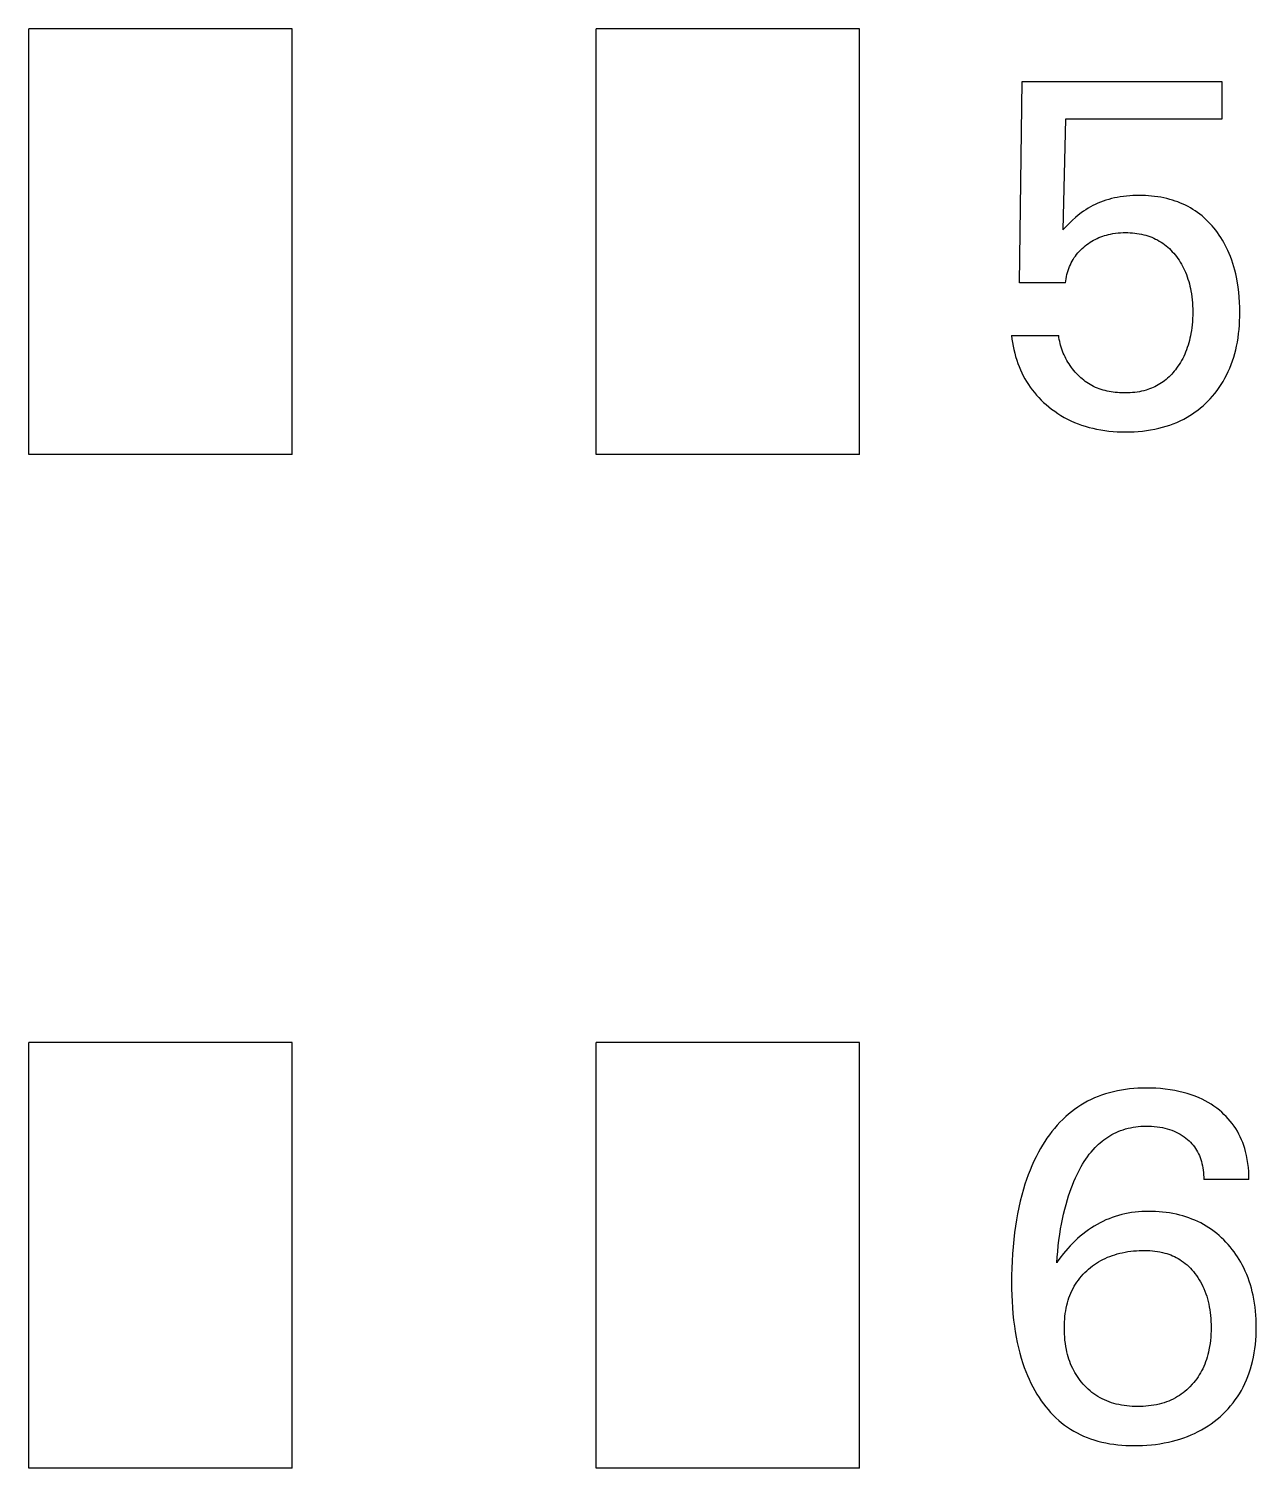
# Model space of a CAD drawing. Extents: x 10 to 952, y 6 to 232.
# Drawn here: x 761.79 to 766.22, y 151.98 to 157.16 of the extents above; entities that cross this region are included whole.
import ezdxf

# ---------------------------------------------------------------- set-up
doc = ezdxf.new("R2010")
doc.units = 0
doc.header["$LTSCALE"] = 5
doc.header["$MEASUREMENT"] = 0
doc.layers.get('0').update_dxf_attribs({"linetype": 'CONTINUOUS'})

msp = doc.modelspace()

# ---------------------------------------------------------------- linework, layer by layer
at = {"color": 7, "linetype": 'Continuous'}
for p, q in [((761.7903, 155.6285), (761.7903, 157.163)), ((762.7402, 157.163), (761.7903, 157.163)), ((762.7402, 155.6285), (762.7402, 157.163)), ((763.8363, 155.6285), (763.8363, 157.163)), ((764.7862, 157.163), (763.8363, 157.163)), ((764.7862, 155.6285), (764.7862, 157.163)), ((765.3624, 156.247), (765.3729, 156.9733)), ((765.3729, 156.9733), (766.0922, 156.9733)), ((766.0922, 156.9733), (766.0922, 156.8377)), ((765.5288, 156.8377), (765.5191, 156.438)), ((766.0922, 156.8377), (765.5288, 156.8377)), ((765.6184, 156.5213), (765.6098, 156.5163)), ((765.6272, 156.5259), (765.6184, 156.5213)), ((765.6361, 156.5303), (765.6272, 156.5259)), ((765.6452, 156.5344), (765.6361, 156.5303)), ((765.6548, 156.5383), (765.6452, 156.5344)), ((765.6646, 156.5419), (765.6548, 156.5383)), ((765.6745, 156.5452), (765.6646, 156.5419)), ((765.6845, 156.5482), (765.6745, 156.5452)), ((765.6946, 156.5508), (765.6845, 156.5482)), ((765.7048, 156.5532), (765.6946, 156.5508)), ((765.715, 156.5552), (765.7048, 156.5532)), ((765.7263, 156.5571), (765.715, 156.5552)), ((765.7376, 156.5587), (765.7263, 156.5571)), ((765.7489, 156.56), (765.7376, 156.5587)), ((765.7603, 156.561), (765.7489, 156.56)), ((765.7717, 156.5616), (765.7603, 156.561)), ((765.7832, 156.562), (765.7717, 156.5616)), ((765.7946, 156.5622), (765.7832, 156.562)), ((765.8058, 156.562), (765.7946, 156.5622)), ((765.8169, 156.5617), (765.8058, 156.562)), ((765.828, 156.561), (765.8169, 156.5617)), ((765.8391, 156.5601), (765.828, 156.561)), ((765.8501, 156.5589), (765.8391, 156.5601)), ((765.8612, 156.5574), (765.8501, 156.5589)), ((765.8721, 156.5556), (765.8612, 156.5574)), ((765.8831, 156.5535), (765.8721, 156.5556)), ((765.8939, 156.5511), (765.8831, 156.5535)), ((765.9047, 156.5483), (765.8939, 156.5511)), ((765.9144, 156.5454), (765.9047, 156.5483)), ((765.924, 156.5423), (765.9144, 156.5454)), ((765.9336, 156.5389), (765.924, 156.5423)), ((765.943, 156.5351), (765.9336, 156.5389)), ((765.9523, 156.5311), (765.943, 156.5351)), ((765.9614, 156.5268), (765.9523, 156.5311)), ((765.9705, 156.5222), (765.9614, 156.5268)), ((765.9793, 156.5173), (765.9705, 156.5222)), ((765.5537, 156.4729), (765.5428, 156.4625)), ((765.5649, 156.483), (765.5537, 156.4729)), ((765.5748, 156.4915), (765.5649, 156.483)), ((765.5851, 156.4997), (765.5748, 156.4915)), ((765.5931, 156.5055), (765.5851, 156.4997)), ((765.6014, 156.511), (765.5931, 156.5055)), ((765.6098, 156.5163), (765.6014, 156.511)), ((765.988, 156.5121), (765.9793, 156.5173)), ((765.9965, 156.5066), (765.988, 156.5121)), ((766.0049, 156.5008), (765.9965, 156.5066)), ((766.013, 156.4947), (766.0049, 156.5008)), ((766.0209, 156.4883), (766.013, 156.4947)), ((766.0286, 156.4817), (766.0209, 156.4883)), ((766.0361, 156.4749), (766.0286, 156.4817)), ((766.0434, 156.4677), (766.0361, 156.4749)), ((766.0504, 156.4604), (766.0434, 156.4677)), ((765.5308, 156.4504), (765.5191, 156.438)), ((765.5428, 156.4625), (765.5308, 156.4504)), ((765.6627, 156.4154), (765.6696, 156.4177)), ((765.6696, 156.4177), (765.6766, 156.4197)), ((765.6766, 156.4197), (765.6837, 156.4215)), ((765.6837, 156.4215), (765.6908, 156.4231)), ((765.6908, 156.4231), (765.6998, 156.4247)), ((765.6998, 156.4247), (765.7089, 156.4261)), ((765.7089, 156.4261), (765.7179, 156.4271)), ((765.7179, 156.4271), (765.727, 156.4278)), ((765.727, 156.4278), (765.7362, 156.4282)), ((765.7362, 156.4282), (765.7453, 156.4283)), ((765.7453, 156.4283), (765.7536, 156.4283)), ((765.7536, 156.4283), (765.7618, 156.4279)), ((765.7618, 156.4279), (765.77, 156.4274)), ((765.77, 156.4274), (765.7782, 156.4266)), ((765.7782, 156.4266), (765.7863, 156.4256)), ((765.7863, 156.4256), (765.7945, 156.4243)), ((765.7945, 156.4243), (765.8025, 156.4227)), ((765.8025, 156.4227), (765.8105, 156.4209)), ((765.8105, 156.4209), (765.8185, 156.4188)), ((765.8185, 156.4188), (765.8257, 156.4166)), ((765.8257, 156.4166), (765.8328, 156.4141)), ((766.0572, 156.4529), (766.0504, 156.4604)), ((766.0638, 156.4451), (766.0572, 156.4529)), ((766.0702, 156.4372), (766.0638, 156.4451)), ((766.0766, 156.4285), (766.0702, 156.4372)), ((766.0828, 156.4197), (766.0766, 156.4285)), ((766.0887, 156.4108), (766.0828, 156.4197)), ((765.5784, 156.3609), (765.5836, 156.3662)), ((765.5836, 156.3662), (765.5889, 156.3713)), ((765.5889, 156.3713), (765.5944, 156.3761)), ((765.5944, 156.3761), (765.6001, 156.3808)), ((765.6001, 156.3808), (765.6057, 156.3852)), ((765.6057, 156.3852), (765.6115, 156.3894)), ((765.6115, 156.3894), (765.6175, 156.3934)), ((765.6175, 156.3934), (765.6235, 156.3971)), ((765.6235, 156.3971), (765.6297, 156.4007)), ((765.6297, 156.4007), (765.636, 156.4041)), ((765.636, 156.4041), (765.6424, 156.4072)), ((765.6424, 156.4072), (765.6491, 156.4102)), ((765.6491, 156.4102), (765.6558, 156.4129)), ((765.6558, 156.4129), (765.6627, 156.4154)), ((765.8328, 156.4141), (765.8399, 156.4114)), ((765.8399, 156.4114), (765.8468, 156.4085)), ((765.8468, 156.4085), (765.8536, 156.4053)), ((765.8536, 156.4053), (765.8603, 156.4018)), ((765.8603, 156.4018), (765.8669, 156.3981)), ((765.8669, 156.3981), (765.8733, 156.3942)), ((765.8733, 156.3942), (765.8795, 156.39)), ((765.8795, 156.39), (765.8857, 156.3855)), ((765.8857, 156.3855), (765.8917, 156.3808)), ((765.8917, 156.3808), (765.8975, 156.3758)), ((765.8975, 156.3758), (765.9031, 156.3706)), ((765.9031, 156.3706), (765.9085, 156.3653)), ((765.9085, 156.3653), (765.9138, 156.3597)), ((766.0944, 156.4016), (766.0887, 156.4108)), ((766.0997, 156.3923), (766.0944, 156.4016)), ((766.1048, 156.3829), (766.0997, 156.3923)), ((766.1097, 156.3733), (766.1048, 156.3829)), ((766.1143, 156.3636), (766.1097, 156.3733)), ((765.5432, 156.3062), (765.5461, 156.3128)), ((765.5461, 156.3128), (765.5493, 156.3194)), ((765.5493, 156.3194), (765.5527, 156.3258)), ((765.5527, 156.3258), (765.5563, 156.332)), ((765.5563, 156.332), (765.5602, 156.3381)), ((765.5602, 156.3381), (765.5644, 156.344)), ((765.5644, 156.344), (765.5688, 156.3499)), ((765.5688, 156.3499), (765.5735, 156.3555)), ((765.5735, 156.3555), (765.5784, 156.3609)), ((765.9138, 156.3597), (765.9188, 156.354)), ((765.9188, 156.354), (765.9237, 156.3481)), ((765.9237, 156.3481), (765.9284, 156.3421)), ((765.9284, 156.3421), (765.9333, 156.3354)), ((765.9333, 156.3354), (765.9379, 156.3287)), ((765.9379, 156.3287), (765.9424, 156.3218)), ((765.9424, 156.3218), (765.9466, 156.3147)), ((765.9466, 156.3147), (765.9506, 156.3076)), ((766.1186, 156.3537), (766.1143, 156.3636)), ((766.1234, 156.3418), (766.1186, 156.3537)), ((766.1279, 156.3296), (766.1234, 156.3418)), ((766.1321, 156.3174), (766.1279, 156.3296)), ((766.1358, 156.3051), (766.1321, 156.3174)), ((765.5296, 156.2546), (765.5307, 156.2622)), ((765.5307, 156.2622), (765.5321, 156.2698)), ((765.5321, 156.2698), (765.5338, 156.2773)), ((765.5338, 156.2773), (765.5358, 156.2848)), ((765.5358, 156.2848), (765.5381, 156.2921)), ((765.5381, 156.2921), (765.5406, 156.2994)), ((765.5406, 156.2994), (765.5432, 156.3062)), ((765.9506, 156.3076), (765.9543, 156.3003)), ((765.9543, 156.3003), (765.9579, 156.2929)), ((765.9579, 156.2929), (765.9612, 156.2854)), ((765.9612, 156.2854), (765.9645, 156.2774)), ((765.9645, 156.2774), (765.9675, 156.2692)), ((765.9675, 156.2692), (765.9703, 156.261)), ((765.9703, 156.261), (765.9729, 156.2527)), ((766.1393, 156.2926), (766.1358, 156.3051)), ((766.1424, 156.2801), (766.1393, 156.2926)), ((766.1452, 156.2675), (766.1424, 156.2801)), ((766.1476, 156.2548), (766.1452, 156.2675)), ((765.5288, 156.247), (765.3624, 156.247)), ((765.5288, 156.247), (765.5296, 156.2546)), ((765.9729, 156.2527), (765.9752, 156.2443)), ((765.9752, 156.2443), (765.9773, 156.2359)), ((765.9773, 156.2359), (765.9792, 156.2274)), ((765.9792, 156.2274), (765.9809, 156.2188)), ((765.9809, 156.2188), (765.9827, 156.208)), ((766.1513, 156.2321), (766.1476, 156.2548)), ((766.1536, 156.2139), (766.1513, 156.2321)), ((766.1553, 156.1956), (766.1536, 156.2139)), ((765.9827, 156.208), (765.9842, 156.1971)), ((765.9842, 156.1971), (765.9854, 156.1862)), ((765.9854, 156.1862), (765.9863, 156.1752)), ((765.9863, 156.1752), (765.9869, 156.1642)), ((765.9869, 156.1642), (765.9873, 156.1532)), ((766.1565, 156.1773), (766.1553, 156.1956)), ((766.1571, 156.1589), (766.1565, 156.1773)), ((766.1573, 156.1405), (766.1571, 156.1589)), ((765.9862, 156.1073), (765.9852, 156.0957)), ((765.9869, 156.1189), (765.9862, 156.1073)), ((765.9873, 156.1306), (765.9869, 156.1189)), ((765.9873, 156.1532), (765.9874, 156.1422)), ((765.9874, 156.1422), (765.9873, 156.1306)), ((766.1558, 156.0946), (766.1566, 156.1099)), ((766.1566, 156.1099), (766.1571, 156.1252)), ((766.1571, 156.1252), (766.1573, 156.1405)), ((765.3342, 156.0577), (765.3356, 156.0449)), ((765.3342, 156.0577), (765.5041, 156.0577)), ((765.505, 156.0506), (765.5041, 156.0577)), ((765.9793, 156.0563), (765.9775, 156.0477)), ((765.981, 156.065), (765.9793, 156.0563)), ((765.9826, 156.0752), (765.981, 156.065)), ((765.9841, 156.0854), (765.9826, 156.0752)), ((765.9852, 156.0957), (765.9841, 156.0854)), ((766.1508, 156.0491), (766.1529, 156.0642)), ((766.1529, 156.0642), (766.1545, 156.0794)), ((766.1545, 156.0794), (766.1558, 156.0946)), ((765.3356, 156.0449), (765.3375, 156.0321)), ((765.3375, 156.0321), (765.3397, 156.0193)), ((765.3397, 156.0193), (765.3423, 156.0066)), ((765.3423, 156.0066), (765.3454, 155.994)), ((765.5062, 156.0435), (765.505, 156.0506)), ((765.5076, 156.0364), (765.5062, 156.0435)), ((765.5092, 156.0293), (765.5076, 156.0364)), ((765.5111, 156.0222), (765.5092, 156.0293)), ((765.5132, 156.0152), (765.5111, 156.0222)), ((765.5155, 156.0082), (765.5132, 156.0152)), ((765.518, 156.0013), (765.5155, 156.0082)), ((765.5207, 155.9944), (765.518, 156.0013)), ((765.9648, 156.0056), (765.9616, 155.9975)), ((765.9678, 156.0139), (765.9648, 156.0056)), ((765.9706, 156.0223), (765.9678, 156.0139)), ((765.9731, 156.0307), (765.9706, 156.0223)), ((765.9754, 156.0392), (765.9731, 156.0307)), ((765.9775, 156.0477), (765.9754, 156.0392)), ((766.1389, 155.9922), (766.1423, 156.0056)), ((766.1423, 156.0056), (766.1454, 156.019)), ((766.1454, 156.019), (766.1483, 156.034)), ((766.1483, 156.034), (766.1508, 156.0491)), ((765.3454, 155.994), (765.3488, 155.9815)), ((765.3488, 155.9815), (765.3526, 155.9691)), ((765.3526, 155.9691), (765.3569, 155.9568)), ((765.3569, 155.9568), (765.3612, 155.9454)), ((765.5236, 155.9877), (765.5207, 155.9944)), ((765.5268, 155.9809), (765.5236, 155.9877)), ((765.5301, 155.9743), (765.5268, 155.9809)), ((765.5337, 155.9678), (765.5301, 155.9743)), ((765.5374, 155.9614), (765.5337, 155.9678)), ((765.5413, 155.9551), (765.5374, 155.9614)), ((765.5454, 155.9489), (765.5413, 155.9551)), ((765.9387, 155.9534), (765.9341, 155.9465)), ((765.9431, 155.9605), (765.9387, 155.9534)), ((765.9472, 155.9677), (765.9431, 155.9605)), ((765.9511, 155.9749), (765.9472, 155.9677)), ((765.9548, 155.9824), (765.9511, 155.9749)), ((765.9583, 155.9899), (765.9548, 155.9824)), ((765.9616, 155.9975), (765.9583, 155.9899)), ((766.1211, 155.9401), (766.1262, 155.9529)), ((766.1262, 155.9529), (766.1308, 155.9659)), ((766.1308, 155.9659), (766.1351, 155.979)), ((766.1351, 155.979), (766.1389, 155.9922)), ((765.3612, 155.9454), (765.3659, 155.9343)), ((765.3659, 155.9343), (765.3709, 155.9232)), ((765.3709, 155.9232), (765.3763, 155.9124)), ((765.3763, 155.9124), (765.3821, 155.9017)), ((765.3821, 155.9017), (765.3882, 155.8913)), ((765.5497, 155.9428), (765.5454, 155.9489)), ((765.554, 155.937), (765.5497, 155.9428)), ((765.5585, 155.9314), (765.554, 155.937)), ((765.5632, 155.9259), (765.5585, 155.9314)), ((765.568, 155.9206), (765.5632, 155.9259)), ((765.5729, 155.9154), (765.568, 155.9206)), ((765.578, 155.9104), (765.5729, 155.9154)), ((765.5833, 155.9055), (765.578, 155.9104)), ((765.5887, 155.9009), (765.5833, 155.9055)), ((765.5942, 155.8964), (765.5887, 155.9009)), ((765.8913, 155.8989), (765.8859, 155.8945)), ((765.8966, 155.9035), (765.8913, 155.8989)), ((765.9018, 155.9082), (765.8966, 155.9035)), ((765.9067, 155.9131), (765.9018, 155.9082)), ((765.9116, 155.9182), (765.9067, 155.9131)), ((765.9162, 155.9234), (765.9116, 155.9182)), ((765.9208, 155.9287), (765.9162, 155.9234)), ((765.9251, 155.9342), (765.9208, 155.9287)), ((765.9293, 155.9398), (765.9251, 155.9342)), ((765.9341, 155.9465), (765.9293, 155.9398)), ((766.097, 155.892), (766.1035, 155.9035)), ((766.1035, 155.9035), (766.1096, 155.9151)), ((766.1096, 155.9151), (766.1155, 155.9275)), ((766.1155, 155.9275), (766.1211, 155.9401)), ((765.3882, 155.8913), (765.3947, 155.8811)), ((765.3947, 155.8811), (765.4015, 155.8711)), ((765.4015, 155.8711), (765.4087, 155.8613)), ((765.4087, 155.8613), (765.4163, 155.8518)), ((765.4163, 155.8518), (765.4242, 155.8426)), ((765.5999, 155.8921), (765.5942, 155.8964)), ((765.6057, 155.888), (765.5999, 155.8921)), ((765.6116, 155.8841), (765.6057, 155.888)), ((765.6176, 155.8805), (765.6116, 155.8841)), ((765.6238, 155.877), (765.6176, 155.8805)), ((765.6301, 155.8738), (765.6238, 155.877)), ((765.6368, 155.8707), (765.6301, 155.8738)), ((765.6435, 155.8679), (765.6368, 155.8707)), ((765.6504, 155.8653), (765.6435, 155.8679)), ((765.6574, 155.863), (765.6504, 155.8653)), ((765.6644, 155.8608), (765.6574, 155.863)), ((765.6716, 155.859), (765.6644, 155.8608)), ((765.6788, 155.8573), (765.6716, 155.859)), ((765.686, 155.8558), (765.6788, 155.8573)), ((765.6934, 155.8545), (765.686, 155.8558)), ((765.7007, 155.8535), (765.6934, 155.8545)), ((765.7081, 155.8526), (765.7007, 155.8535)), ((765.7155, 155.8519), (765.7081, 155.8526)), ((765.723, 155.8514), (765.7155, 155.8519)), ((765.7304, 155.851), (765.723, 155.8514)), ((765.7379, 155.8509), (765.7304, 155.851)), ((765.7453, 155.8508), (765.7379, 155.8509)), ((765.7537, 155.851), (765.7453, 155.8508)), ((765.762, 155.8513), (765.7537, 155.851)), ((765.7703, 155.8519), (765.762, 155.8513)), ((765.7785, 155.8527), (765.7703, 155.8519)), ((765.7867, 155.8538), (765.7785, 155.8527)), ((765.7949, 155.8551), (765.7867, 155.8538)), ((765.803, 155.8567), (765.7949, 155.8551)), ((765.811, 155.8585), (765.803, 155.8567)), ((765.819, 155.8607), (765.811, 155.8585)), ((765.8255, 155.8627), (765.819, 155.8607)), ((765.832, 155.865), (765.8255, 155.8627)), ((765.8383, 155.8674), (765.832, 155.865)), ((765.8447, 155.8701), (765.8383, 155.8674)), ((765.8509, 155.873), (765.8447, 155.8701)), ((765.857, 155.876), (765.8509, 155.873)), ((765.863, 155.8793), (765.857, 155.876)), ((765.8689, 155.8828), (765.863, 155.8793)), ((765.8747, 155.8865), (765.8689, 155.8828)), ((765.8803, 155.8904), (765.8747, 155.8865)), ((765.8859, 155.8945), (765.8803, 155.8904)), ((766.0587, 155.8386), (766.0671, 155.8487)), ((766.0671, 155.8487), (766.0752, 155.8592)), ((766.0752, 155.8592), (766.0828, 155.8699)), ((766.0828, 155.8699), (766.0901, 155.8808)), ((766.0901, 155.8808), (766.097, 155.892)), ((765.4242, 155.8426), (765.4324, 155.8337)), ((765.4324, 155.8337), (765.4409, 155.825)), ((765.4409, 155.825), (765.4497, 155.8166)), ((765.4497, 155.8166), (765.4587, 155.8085)), ((765.4587, 155.8085), (765.468, 155.8007)), ((765.468, 155.8007), (765.4787, 155.7923)), ((766.0062, 155.789), (766.0154, 155.7964)), ((766.0154, 155.7964), (766.0245, 155.8041)), ((766.0245, 155.8041), (766.0332, 155.812)), ((766.0332, 155.812), (766.0417, 155.8203)), ((766.0417, 155.8203), (766.0499, 155.8288)), ((766.0499, 155.8288), (766.0587, 155.8386)), ((765.4787, 155.7923), (765.4896, 155.7843)), ((765.4896, 155.7843), (765.5008, 155.7767)), ((765.5008, 155.7767), (765.5123, 155.7694)), ((765.5123, 155.7694), (765.524, 155.7626)), ((765.524, 155.7626), (765.536, 155.7562)), ((765.536, 155.7562), (765.5481, 155.7503)), ((765.5481, 155.7503), (765.5608, 155.7446)), ((765.5608, 155.7446), (765.5738, 155.7394)), ((765.9174, 155.7394), (765.9301, 155.7446)), ((765.9301, 155.7446), (765.9426, 155.7502)), ((765.9426, 155.7502), (765.9548, 155.7563)), ((765.9548, 155.7563), (765.9668, 155.7628)), ((765.9668, 155.7628), (765.977, 155.7688)), ((765.977, 155.7688), (765.9869, 155.7752)), ((765.9869, 155.7752), (765.9967, 155.782)), ((765.9967, 155.782), (766.0062, 155.789)), ((765.5738, 155.7394), (765.5868, 155.7347)), ((765.5868, 155.7347), (765.6001, 155.7304)), ((765.6001, 155.7304), (765.6135, 155.7265)), ((765.6135, 155.7265), (765.627, 155.7231)), ((765.627, 155.7231), (765.6406, 155.7201)), ((765.6406, 155.7201), (765.6554, 155.7173)), ((765.6554, 155.7173), (765.6702, 155.715)), ((765.6702, 155.715), (765.6852, 155.7131)), ((765.6852, 155.7131), (765.7002, 155.7117)), ((765.7002, 155.7117), (765.7152, 155.7108)), ((765.7152, 155.7108), (765.7302, 155.7102)), ((765.7302, 155.7102), (765.7453, 155.71)), ((765.7453, 155.71), (765.7604, 155.7101)), ((765.7604, 155.7101), (765.7756, 155.7107)), ((765.7756, 155.7107), (765.7907, 155.7117)), ((765.7907, 155.7117), (765.8057, 155.713)), ((765.8057, 155.713), (765.8207, 155.7149)), ((765.8207, 155.7149), (765.8356, 155.7171)), ((765.8356, 155.7171), (765.8505, 155.7199)), ((765.8505, 155.7199), (765.8652, 155.7232)), ((765.8652, 155.7232), (765.8785, 155.7266)), ((765.8785, 155.7266), (765.8916, 155.7304)), ((765.8916, 155.7304), (765.9046, 155.7347)), ((765.9046, 155.7347), (765.9174, 155.7394)), ((762.7402, 155.6285), (761.7903, 155.6285)), ((764.7862, 155.6285), (763.8363, 155.6285)), ((761.7903, 151.9751), (761.7903, 153.5095)), ((762.7402, 153.5095), (761.7903, 153.5095)), ((762.7402, 151.9751), (762.7402, 153.5095)), ((763.8363, 151.9751), (763.8363, 153.5095)), ((764.7862, 153.5095), (763.8363, 153.5095)), ((764.7862, 151.9751), (764.7862, 153.5095)), ((765.6207, 153.3037), (765.6083, 153.2975)), ((765.6332, 153.3094), (765.6207, 153.3037)), ((765.6459, 153.3148), (765.6332, 153.3094)), ((765.6588, 153.3196), (765.6459, 153.3148)), ((765.6728, 153.3243), (765.6588, 153.3196)), ((765.687, 153.3285), (765.6728, 153.3243)), ((765.7014, 153.3322), (765.687, 153.3285)), ((765.7159, 153.3354), (765.7014, 153.3322)), ((765.7305, 153.3381), (765.7159, 153.3354)), ((765.7452, 153.3403), (765.7305, 153.3381)), ((765.7599, 153.3421), (765.7452, 153.3403)), ((765.7747, 153.3435), (765.7599, 153.3421)), ((765.7896, 153.3445), (765.7747, 153.3435)), ((765.8044, 153.3451), (765.7896, 153.3445)), ((765.8193, 153.3454), (765.8044, 153.3451)), ((765.8366, 153.3452), (765.8193, 153.3454)), ((765.8539, 153.3445), (765.8366, 153.3452)), ((765.8712, 153.3434), (765.8539, 153.3445)), ((765.8884, 153.3416), (765.8712, 153.3434)), ((765.9055, 153.3393), (765.8884, 153.3416)), ((765.9226, 153.3365), (765.9055, 153.3393)), ((765.9376, 153.3334), (765.9226, 153.3365)), ((765.9526, 153.3298), (765.9376, 153.3334)), ((765.9674, 153.3256), (765.9526, 153.3298)), ((765.982, 153.3209), (765.9674, 153.3256)), ((765.9964, 153.3157), (765.982, 153.3209)), ((766.0106, 153.3097), (765.9964, 153.3157)), ((766.0217, 153.3046), (766.0106, 153.3097)), ((766.0326, 153.299), (766.0217, 153.3046)), ((765.5397, 153.2515), (765.5293, 153.2424)), ((765.5505, 153.2601), (765.5397, 153.2515)), ((765.5615, 153.2684), (765.5505, 153.2601)), ((765.5728, 153.2763), (765.5615, 153.2684)), ((765.5844, 153.2837), (765.5728, 153.2763)), ((765.5963, 153.2908), (765.5844, 153.2837)), ((765.6083, 153.2975), (765.5963, 153.2908)), ((766.0432, 153.2931), (766.0326, 153.299)), ((766.0537, 153.2867), (766.0432, 153.2931)), ((766.0638, 153.28), (766.0537, 153.2867)), ((766.0738, 153.2728), (766.0638, 153.28)), ((766.0834, 153.2652), (766.0738, 153.2728)), ((766.0919, 153.258), (766.0834, 153.2652)), ((766.1001, 153.2505), (766.0919, 153.258)), ((765.4885, 153.1998), (765.4792, 153.1883)), ((765.4981, 153.211), (765.4885, 153.1998)), ((765.5081, 153.2219), (765.4981, 153.211)), ((765.5186, 153.2324), (765.5081, 153.2219)), ((765.5293, 153.2424), (765.5186, 153.2324)), ((765.745, 153.1979), (765.754, 153.2003)), ((765.754, 153.2003), (765.7632, 153.2023)), ((765.7632, 153.2023), (765.7724, 153.204)), ((765.7724, 153.204), (765.7818, 153.2054)), ((765.7818, 153.2054), (765.7911, 153.2065)), ((765.7911, 153.2065), (765.8005, 153.2073)), ((765.8005, 153.2073), (765.8099, 153.2078)), ((765.8099, 153.2078), (765.8193, 153.208)), ((765.8193, 153.208), (765.8292, 153.2079)), ((765.8292, 153.2079), (765.839, 153.2076)), ((765.839, 153.2076), (765.8489, 153.2068)), ((765.8489, 153.2068), (765.8587, 153.2058)), ((765.8587, 153.2058), (765.8685, 153.2044)), ((765.8685, 153.2044), (765.8782, 153.2026)), ((765.8782, 153.2026), (765.8867, 153.2008)), ((765.8867, 153.2008), (765.8952, 153.1986)), ((766.108, 153.2427), (766.1001, 153.2505)), ((766.1156, 153.2345), (766.108, 153.2427)), ((766.1229, 153.2261), (766.1156, 153.2345)), ((766.1298, 153.2174), (766.1229, 153.2261)), ((766.1364, 153.2084), (766.1298, 153.2174)), ((766.1426, 153.1992), (766.1364, 153.2084)), ((765.4536, 153.1521), (765.4457, 153.1395)), ((765.4618, 153.1644), (765.4536, 153.1521)), ((765.4703, 153.1765), (765.4618, 153.1644)), ((765.4792, 153.1883), (765.4703, 153.1765)), ((765.6476, 153.1424), (765.6539, 153.1481)), ((765.6539, 153.1481), (765.6604, 153.1536)), ((765.6604, 153.1536), (765.6672, 153.1588)), ((765.6672, 153.1588), (765.674, 153.1638)), ((765.674, 153.1638), (765.6811, 153.1686)), ((765.6811, 153.1686), (765.6882, 153.1732)), ((765.6882, 153.1732), (765.6956, 153.1775)), ((765.6956, 153.1775), (765.7031, 153.1815)), ((765.7031, 153.1815), (765.7107, 153.1852)), ((765.7107, 153.1852), (765.7184, 153.1886)), ((765.7184, 153.1886), (765.7271, 153.1921)), ((765.7271, 153.1921), (765.736, 153.1952)), ((765.736, 153.1952), (765.745, 153.1979)), ((765.8952, 153.1986), (765.9036, 153.1961)), ((765.9036, 153.1961), (765.9119, 153.1933)), ((765.9119, 153.1933), (765.9201, 153.1901)), ((765.9201, 153.1901), (765.928, 153.1865)), ((765.928, 153.1865), (765.9353, 153.1828)), ((765.9353, 153.1828), (765.9425, 153.1788)), ((765.9425, 153.1788), (765.9494, 153.1745)), ((765.9494, 153.1745), (765.9561, 153.1698)), ((765.9561, 153.1698), (765.9627, 153.1649)), ((765.9627, 153.1649), (765.9689, 153.1596)), ((765.9689, 153.1596), (765.9742, 153.1547)), ((765.9742, 153.1547), (765.9793, 153.1497)), ((765.9793, 153.1497), (765.9842, 153.1444)), ((766.1484, 153.1895), (766.1426, 153.1992)), ((766.1539, 153.1796), (766.1484, 153.1895)), ((766.1589, 153.1695), (766.1539, 153.1796)), ((766.1635, 153.1592), (766.1589, 153.1695)), ((766.1677, 153.1486), (766.1635, 153.1592)), ((766.1716, 153.138), (766.1677, 153.1486)), ((765.4228, 153.0979), (765.415, 153.0818)), ((765.431, 153.1138), (765.4228, 153.0979)), ((765.4382, 153.1268), (765.431, 153.1138)), ((765.4457, 153.1395), (765.4382, 153.1268)), ((765.6019, 153.0892), (765.6081, 153.0979)), ((765.6081, 153.0979), (765.6145, 153.1064)), ((765.6145, 153.1064), (765.6211, 153.1147)), ((765.6211, 153.1147), (765.6281, 153.1227)), ((765.6281, 153.1227), (765.6354, 153.1305)), ((765.6354, 153.1305), (765.6414, 153.1366)), ((765.6414, 153.1366), (765.6476, 153.1424)), ((765.9842, 153.1444), (765.9889, 153.1389)), ((765.9889, 153.1389), (765.9932, 153.1333)), ((765.9932, 153.1333), (765.9974, 153.1274)), ((765.9974, 153.1274), (766.0012, 153.1214)), ((766.0012, 153.1214), (766.0049, 153.1149)), ((766.0049, 153.1149), (766.0082, 153.1084)), ((766.0082, 153.1084), (766.0113, 153.1016)), ((766.0113, 153.1016), (766.014, 153.0948)), ((766.175, 153.1271), (766.1716, 153.138)), ((766.1781, 153.1162), (766.175, 153.1271)), ((766.1814, 153.102), (766.1781, 153.1162)), ((766.1842, 153.0878), (766.1814, 153.102)), ((765.4007, 153.0489), (765.3942, 153.0323)), ((765.4076, 153.0654), (765.4007, 153.0489)), ((765.415, 153.0818), (765.4076, 153.0654)), ((765.5749, 153.0433), (765.5798, 153.0527)), ((765.5798, 153.0527), (765.585, 153.062)), ((765.585, 153.062), (765.5904, 153.0712)), ((765.5904, 153.0712), (765.596, 153.0803)), ((765.596, 153.0803), (765.6019, 153.0892)), ((766.014, 153.0948), (766.0165, 153.0878)), ((766.0165, 153.0878), (766.0187, 153.0807)), ((766.0187, 153.0807), (766.0206, 153.0735)), ((766.0206, 153.0735), (766.0224, 153.0654)), ((766.0224, 153.0654), (766.0239, 153.0572)), ((766.0239, 153.0572), (766.0251, 153.049)), ((766.0251, 153.049), (766.026, 153.0407)), ((766.1864, 153.0735), (766.1842, 153.0878)), ((766.1881, 153.0591), (766.1864, 153.0735)), ((766.1892, 153.0447), (766.1881, 153.0591)), ((766.1898, 153.0304), (766.1892, 153.0447)), ((765.3825, 152.9985), (765.3772, 152.9814)), ((765.3882, 153.0154), (765.3825, 152.9985)), ((765.3942, 153.0323), (765.3882, 153.0154)), ((765.5485, 152.9828), (765.5535, 152.9957)), ((765.5535, 152.9957), (765.5587, 153.0085)), ((765.5587, 153.0085), (765.5643, 153.0212)), ((765.5643, 153.0212), (765.5701, 153.0337)), ((765.5701, 153.0337), (765.5749, 153.0433)), ((766.026, 153.0407), (766.0266, 153.0325)), ((766.0266, 153.0325), (766.027, 153.0243)), ((766.027, 153.0243), (766.027, 153.0161)), ((766.1899, 153.0161), (766.027, 153.0161)), ((766.1899, 153.0161), (766.1898, 153.0304)), ((765.371, 152.9594), (765.3654, 152.9372)), ((765.3772, 152.9814), (765.371, 152.9594)), ((765.5304, 152.9261), (765.5354, 152.9435)), ((765.5354, 152.9435), (765.5395, 152.9567)), ((765.5395, 152.9567), (765.5439, 152.9698)), ((765.5439, 152.9698), (765.5485, 152.9828)), ((765.3557, 152.8925), (765.3517, 152.8699)), ((765.3603, 152.9149), (765.3557, 152.8925)), ((765.3654, 152.9372), (765.3603, 152.9149)), ((765.5177, 152.8731), (765.5215, 152.8908)), ((765.5215, 152.8908), (765.5258, 152.9085)), ((765.5258, 152.9085), (765.5304, 152.9261)), ((765.7312, 152.8891), (765.7194, 152.8859)), ((765.7431, 152.8918), (765.7312, 152.8891)), ((765.7551, 152.8942), (765.7431, 152.8918)), ((765.7671, 152.8962), (765.7551, 152.8942)), ((765.7792, 152.8978), (765.7671, 152.8962)), ((765.7914, 152.899), (765.7792, 152.8978)), ((765.8036, 152.8999), (765.7914, 152.899)), ((765.8158, 152.9005), (765.8036, 152.8999)), ((765.8281, 152.9008), (765.8158, 152.9005)), ((765.8407, 152.9007), (765.8281, 152.9008)), ((765.8533, 152.9003), (765.8407, 152.9007)), ((765.8659, 152.8996), (765.8533, 152.9003)), ((765.8785, 152.8985), (765.8659, 152.8996)), ((765.8911, 152.897), (765.8785, 152.8985)), ((765.9035, 152.8952), (765.8911, 152.897)), ((765.916, 152.893), (765.9035, 152.8952)), ((765.9283, 152.8904), (765.916, 152.893)), ((765.9406, 152.8875), (765.9283, 152.8904)), ((765.3481, 152.8473), (765.345, 152.8247)), ((765.3517, 152.8699), (765.3481, 152.8473)), ((765.5079, 152.817), (765.5111, 152.8373)), ((765.5111, 152.8373), (765.5142, 152.8552)), ((765.5142, 152.8552), (765.5177, 152.8731)), ((765.6223, 152.8413), (765.6118, 152.8342)), ((765.6324, 152.8476), (765.6223, 152.8413)), ((765.6427, 152.8537), (765.6324, 152.8476)), ((765.6531, 152.8593), (765.6427, 152.8537)), ((765.6638, 152.8647), (765.6531, 152.8593)), ((765.6746, 152.8697), (765.6638, 152.8647)), ((765.6856, 152.8743), (765.6746, 152.8697)), ((765.6968, 152.8785), (765.6856, 152.8743)), ((765.708, 152.8824), (765.6968, 152.8785)), ((765.7194, 152.8859), (765.708, 152.8824)), ((765.9517, 152.8844), (765.9406, 152.8875)), ((765.9628, 152.881), (765.9517, 152.8844)), ((765.9737, 152.8773), (765.9628, 152.881)), ((765.9845, 152.8732), (765.9737, 152.8773)), ((765.9952, 152.8688), (765.9845, 152.8732)), ((766.0057, 152.864), (765.9952, 152.8688)), ((766.0161, 152.8589), (766.0057, 152.864)), ((766.0263, 152.8534), (766.0161, 152.8589)), ((766.0362, 152.8476), (766.0263, 152.8534)), ((766.0459, 152.8414), (766.0362, 152.8476)), ((766.0554, 152.8349), (766.0459, 152.8414)), ((765.3419, 152.7989), (765.3394, 152.7731)), ((765.345, 152.8247), (765.3419, 152.7989)), ((765.5026, 152.7762), (765.5051, 152.7966)), ((765.5051, 152.7966), (765.5079, 152.817)), ((765.554, 152.7853), (765.5452, 152.7762)), ((765.563, 152.7941), (765.554, 152.7853)), ((765.5723, 152.8027), (765.563, 152.7941)), ((765.5818, 152.811), (765.5723, 152.8027)), ((765.5916, 152.8191), (765.5818, 152.811)), ((765.6016, 152.8268), (765.5916, 152.8191)), ((765.6118, 152.8342), (765.6016, 152.8268)), ((766.0647, 152.8281), (766.0554, 152.8349)), ((766.0737, 152.8209), (766.0647, 152.8281)), ((766.0824, 152.8135), (766.0737, 152.8209)), ((766.091, 152.8058), (766.0824, 152.8135)), ((766.0993, 152.7978), (766.091, 152.8058)), ((766.1073, 152.7895), (766.0993, 152.7978)), ((766.1151, 152.781), (766.1073, 152.7895)), ((765.3374, 152.7473), (765.3359, 152.7214)), ((765.3394, 152.7731), (765.3374, 152.7473)), ((765.4971, 152.715), (765.4986, 152.7354)), ((765.4986, 152.7354), (765.5005, 152.7558)), ((765.5005, 152.7558), (765.5026, 152.7762)), ((765.5217, 152.7495), (765.5085, 152.7321)), ((765.5367, 152.767), (765.5217, 152.7495)), ((765.5452, 152.7762), (765.5367, 152.767)), ((765.6718, 152.7315), (765.6803, 152.7352)), ((765.6803, 152.7352), (765.6889, 152.7387)), ((765.6889, 152.7387), (765.6976, 152.7418)), ((765.6976, 152.7418), (765.7064, 152.7447)), ((765.7064, 152.7447), (765.7153, 152.7473)), ((765.7153, 152.7473), (765.7243, 152.7497)), ((765.7243, 152.7497), (765.7333, 152.7518)), ((765.7333, 152.7518), (765.7434, 152.7538)), ((765.7434, 152.7538), (765.7535, 152.7556)), ((765.7535, 152.7556), (765.7636, 152.757)), ((765.7636, 152.757), (765.7738, 152.7581)), ((765.7738, 152.7581), (765.7841, 152.759)), ((765.7841, 152.759), (765.7943, 152.7596)), ((765.7943, 152.7596), (765.8046, 152.7599)), ((765.8046, 152.7599), (765.8149, 152.7599)), ((765.8149, 152.7599), (765.824, 152.7597)), ((765.824, 152.7597), (765.8331, 152.7593)), ((765.8331, 152.7593), (765.8422, 152.7586)), ((765.8422, 152.7586), (765.8513, 152.7577)), ((765.8513, 152.7577), (765.8603, 152.7564)), ((765.8603, 152.7564), (765.8692, 152.7549)), ((765.8692, 152.7549), (765.8781, 152.753)), ((765.8781, 152.753), (765.887, 152.7507)), ((765.887, 152.7507), (765.894, 152.7486)), ((765.894, 152.7486), (765.901, 152.7463)), ((765.901, 152.7463), (765.908, 152.7437)), ((765.908, 152.7437), (765.9148, 152.7409)), ((765.9148, 152.7409), (765.9215, 152.7378)), ((765.9215, 152.7378), (765.9281, 152.7345)), ((765.9281, 152.7345), (765.9346, 152.731)), ((766.1224, 152.7725), (766.1151, 152.781)), ((766.1295, 152.7638), (766.1224, 152.7725)), ((766.1363, 152.7549), (766.1295, 152.7638)), ((766.1428, 152.7458), (766.1363, 152.7549)), ((766.1491, 152.7365), (766.1428, 152.7458)), ((766.1551, 152.727), (766.1491, 152.7365)), ((765.3349, 152.6955), (765.3343, 152.6696)), ((765.3359, 152.7214), (765.3349, 152.6955)), ((765.5026, 152.7237), (765.4971, 152.715)), ((765.5085, 152.7321), (765.5026, 152.7237)), ((765.5926, 152.6741), (765.5988, 152.6806)), ((765.5988, 152.6806), (765.6053, 152.6868)), ((765.6053, 152.6868), (765.612, 152.6928)), ((765.612, 152.6928), (765.6188, 152.6985)), ((765.6188, 152.6985), (765.6258, 152.704)), ((765.6258, 152.704), (765.633, 152.7092)), ((765.633, 152.7092), (765.6404, 152.7141)), ((765.6404, 152.7141), (765.6479, 152.7188)), ((765.6479, 152.7188), (765.6556, 152.7233)), ((765.6556, 152.7233), (765.6635, 152.7274)), ((765.6635, 152.7274), (765.6718, 152.7315)), ((765.9346, 152.731), (765.9409, 152.7272)), ((765.9409, 152.7272), (765.9471, 152.7231)), ((765.9471, 152.7231), (765.9539, 152.7183)), ((765.9539, 152.7183), (765.9605, 152.7131)), ((765.9605, 152.7131), (765.9669, 152.7077)), ((765.9669, 152.7077), (765.973, 152.7021)), ((765.973, 152.7021), (765.9789, 152.6962)), ((765.9789, 152.6962), (765.9846, 152.69)), ((765.9846, 152.69), (765.9901, 152.6837)), ((765.9901, 152.6837), (765.9953, 152.6772)), ((766.1608, 152.7173), (766.1551, 152.727)), ((766.1662, 152.7075), (766.1608, 152.7173)), ((766.1713, 152.6975), (766.1662, 152.7075)), ((766.1769, 152.6856), (766.1713, 152.6975)), ((766.1821, 152.6736), (766.1769, 152.6856)), ((765.3343, 152.6696), (765.3342, 152.6437)), ((765.3342, 152.6437), (765.3344, 152.6212)), ((765.5559, 152.6227), (765.5604, 152.6308)), ((765.5604, 152.6308), (765.565, 152.6385)), ((765.565, 152.6385), (765.57, 152.646)), ((765.57, 152.646), (765.5752, 152.6533)), ((765.5752, 152.6533), (765.5808, 152.6605)), ((765.5808, 152.6605), (765.5865, 152.6674)), ((765.5865, 152.6674), (765.5926, 152.6741)), ((765.9953, 152.6772), (766.0008, 152.6698)), ((766.0008, 152.6698), (766.006, 152.6623)), ((766.006, 152.6623), (766.0109, 152.6546)), ((766.0109, 152.6546), (766.0155, 152.6467)), ((766.0155, 152.6467), (766.0198, 152.6387)), ((766.0198, 152.6387), (766.0239, 152.6305)), ((766.0239, 152.6305), (766.0276, 152.6222)), ((766.1869, 152.6614), (766.1821, 152.6736)), ((766.1913, 152.649), (766.1869, 152.6614)), ((766.1953, 152.6365), (766.1913, 152.649)), ((766.1989, 152.6239), (766.1953, 152.6365)), ((765.3344, 152.6212), (765.335, 152.5987)), ((765.335, 152.5987), (765.336, 152.5763)), ((765.5357, 152.5713), (765.5383, 152.5802)), ((765.5383, 152.5802), (765.5412, 152.589)), ((765.5412, 152.589), (765.5444, 152.5976)), ((765.5444, 152.5976), (765.5479, 152.6061)), ((765.5479, 152.6061), (765.5517, 152.6145)), ((765.5517, 152.6145), (765.5559, 152.6227)), ((766.0276, 152.6222), (766.0313, 152.6132)), ((766.0313, 152.6132), (766.0347, 152.6041)), ((766.0347, 152.6041), (766.0377, 152.5948)), ((766.0377, 152.5948), (766.0405, 152.5855)), ((766.0405, 152.5855), (766.0429, 152.5761)), ((766.2022, 152.6111), (766.1989, 152.6239)), ((766.2051, 152.5983), (766.2022, 152.6111)), ((766.2078, 152.5841), (766.2051, 152.5983)), ((766.2102, 152.5699), (766.2078, 152.5841)), ((765.336, 152.5763), (765.3374, 152.5538)), ((765.3374, 152.5538), (765.3392, 152.5314)), ((765.3392, 152.5314), (765.3415, 152.509)), ((765.5265, 152.5224), (765.5277, 152.5325)), ((765.5277, 152.5325), (765.5293, 152.5425)), ((765.5293, 152.5425), (765.5311, 152.5525)), ((765.5311, 152.5525), (765.5334, 152.5624)), ((765.5334, 152.5624), (765.5357, 152.5713)), ((766.0429, 152.5761), (766.0451, 152.5666)), ((766.0451, 152.5666), (766.047, 152.557)), ((766.047, 152.557), (766.0488, 152.5464)), ((766.0488, 152.5464), (766.0503, 152.5357)), ((766.0503, 152.5357), (766.0515, 152.5249)), ((766.0515, 152.5249), (766.0524, 152.5142)), ((766.2121, 152.5556), (766.2102, 152.5699)), ((766.2137, 152.5412), (766.2121, 152.5556)), ((766.2149, 152.5268), (766.2137, 152.5412)), ((766.2157, 152.5124), (766.2149, 152.5268)), ((765.3415, 152.509), (765.3444, 152.4867)), ((765.3444, 152.4867), (765.3473, 152.4673)), ((765.5244, 152.4817), (765.5245, 152.4919)), ((765.5245, 152.4704), (765.5244, 152.4817)), ((765.5245, 152.4919), (765.5249, 152.5021)), ((765.5249, 152.5021), (765.5256, 152.5122)), ((765.5256, 152.5122), (765.5265, 152.5224)), ((766.0524, 152.5142), (766.053, 152.5034)), ((766.053, 152.5034), (766.0533, 152.4925)), ((766.0533, 152.4925), (766.0534, 152.4817)), ((766.0534, 152.4817), (766.0533, 152.4702)), ((766.2162, 152.4979), (766.2157, 152.5124)), ((766.2161, 152.4679), (766.2163, 152.4835)), ((766.2163, 152.4835), (766.2162, 152.4979)), ((765.3473, 152.4673), (765.3507, 152.4479)), ((765.3507, 152.4479), (765.3545, 152.4286)), ((765.3545, 152.4286), (765.3588, 152.4094)), ((765.5249, 152.459), (765.5245, 152.4704)), ((765.5256, 152.4477), (765.5249, 152.459)), ((765.5266, 152.4364), (765.5256, 152.4477)), ((765.528, 152.4251), (765.5266, 152.4364)), ((765.5298, 152.4139), (765.528, 152.4251)), ((766.0497, 152.4245), (766.048, 152.4132)), ((766.0511, 152.4359), (766.0497, 152.4245)), ((766.0522, 152.4473), (766.0511, 152.4359)), ((766.0529, 152.4588), (766.0522, 152.4473)), ((766.0533, 152.4702), (766.0529, 152.4588)), ((766.2114, 152.4058), (766.2132, 152.4213)), ((766.2132, 152.4213), (766.2146, 152.4368)), ((766.2146, 152.4368), (766.2156, 152.4523)), ((766.2156, 152.4523), (766.2161, 152.4679)), ((765.3588, 152.4094), (765.3636, 152.3903)), ((765.3636, 152.3903), (765.369, 152.3714)), ((765.369, 152.3714), (765.3749, 152.3526)), ((765.5319, 152.4028), (765.5298, 152.4139)), ((765.5338, 152.394), (765.5319, 152.4028)), ((765.536, 152.3854), (765.5338, 152.394)), ((765.5384, 152.3767), (765.536, 152.3854)), ((765.5411, 152.3682), (765.5384, 152.3767)), ((766.0394, 152.3757), (766.0368, 152.3671)), ((766.0418, 152.3844), (766.0394, 152.3757)), ((766.044, 152.3931), (766.0418, 152.3844)), ((766.0459, 152.4019), (766.044, 152.3931)), ((766.048, 152.4132), (766.0459, 152.4019)), ((766.203, 152.3598), (766.2063, 152.3751)), ((766.2063, 152.3751), (766.2091, 152.3904)), ((766.2091, 152.3904), (766.2114, 152.4058)), ((765.3749, 152.3526), (765.3799, 152.3381)), ((765.3799, 152.3381), (765.3853, 152.3238)), ((765.3853, 152.3238), (765.391, 152.3096)), ((765.544, 152.3597), (765.5411, 152.3682)), ((765.5472, 152.3514), (765.544, 152.3597)), ((765.5507, 152.3431), (765.5472, 152.3514)), ((765.5545, 152.335), (765.5507, 152.3431)), ((765.5583, 152.3274), (765.5545, 152.335)), ((765.5624, 152.3199), (765.5583, 152.3274)), ((765.5668, 152.3126), (765.5624, 152.3199)), ((766.0154, 152.3188), (766.011, 152.3115)), ((766.0195, 152.3263), (766.0154, 152.3188)), ((766.0233, 152.3338), (766.0195, 152.3263)), ((766.0271, 152.342), (766.0233, 152.3338)), ((766.0306, 152.3503), (766.0271, 152.342)), ((766.0338, 152.3586), (766.0306, 152.3503)), ((766.0368, 152.3671), (766.0338, 152.3586)), ((766.1866, 152.3062), (766.1914, 152.3194)), ((766.1914, 152.3194), (766.1957, 152.3327)), ((766.1957, 152.3327), (766.1995, 152.3462)), ((766.1995, 152.3462), (766.203, 152.3598)), ((765.391, 152.3096), (765.3971, 152.2956)), ((765.3971, 152.2956), (765.4037, 152.2817)), ((765.4037, 152.2817), (765.4106, 152.2681)), ((765.4106, 152.2681), (765.418, 152.2546)), ((765.5714, 152.3054), (765.5668, 152.3126)), ((765.5762, 152.2984), (765.5714, 152.3054)), ((765.5813, 152.2915), (765.5762, 152.2984)), ((765.5866, 152.2849), (765.5813, 152.2915)), ((765.5921, 152.2784), (765.5866, 152.2849)), ((765.5981, 152.2719), (765.5921, 152.2784)), ((765.6042, 152.2656), (765.5981, 152.2719)), ((765.6106, 152.2596), (765.6042, 152.2656)), ((765.9775, 152.2688), (765.9717, 152.263)), ((765.9857, 152.2775), (765.9775, 152.2688)), ((765.9912, 152.2839), (765.9857, 152.2775)), ((765.9965, 152.2906), (765.9912, 152.2839)), ((766.0016, 152.2974), (765.9965, 152.2906)), ((766.0064, 152.3044), (766.0016, 152.2974)), ((766.011, 152.3115), (766.0064, 152.3044)), ((766.1629, 152.2554), (766.1695, 152.2677)), ((766.1695, 152.2677), (766.1757, 152.2803)), ((766.1757, 152.2803), (766.1814, 152.2931)), ((766.1814, 152.2931), (766.1866, 152.3062)), ((765.418, 152.2546), (765.4258, 152.2414)), ((765.4258, 152.2414), (765.4331, 152.2299)), ((765.4331, 152.2299), (765.4407, 152.2185)), ((765.4407, 152.2185), (765.4487, 152.2075)), ((765.6172, 152.2538), (765.6106, 152.2596)), ((765.624, 152.2483), (765.6172, 152.2538)), ((765.631, 152.243), (765.624, 152.2483)), ((765.6382, 152.2381), (765.631, 152.243)), ((765.6456, 152.2334), (765.6382, 152.2381)), ((765.6533, 152.2289), (765.6456, 152.2334)), ((765.6612, 152.2248), (765.6533, 152.2289)), ((765.6692, 152.221), (765.6612, 152.2248)), ((765.6774, 152.2174), (765.6692, 152.221)), ((765.6856, 152.2142), (765.6774, 152.2174)), ((765.694, 152.2113), (765.6856, 152.2142)), ((765.8923, 152.214), (765.8838, 152.2111)), ((765.9006, 152.2172), (765.8923, 152.214)), ((765.9088, 152.2207), (765.9006, 152.2172)), ((765.9168, 152.2245), (765.9088, 152.2207)), ((765.9247, 152.2286), (765.9168, 152.2245)), ((765.9324, 152.233), (765.9247, 152.2286)), ((765.9394, 152.2374), (765.9324, 152.233)), ((765.9462, 152.242), (765.9394, 152.2374)), ((765.9529, 152.2469), (765.9462, 152.242)), ((765.9593, 152.252), (765.9529, 152.2469)), ((765.9656, 152.2574), (765.9593, 152.252)), ((765.9717, 152.263), (765.9656, 152.2574)), ((766.1327, 152.2103), (766.1409, 152.2211)), ((766.1409, 152.2211), (766.1487, 152.2323)), ((766.1487, 152.2323), (766.156, 152.2437)), ((766.156, 152.2437), (766.1629, 152.2554)), ((765.4487, 152.2075), (765.4571, 152.1966)), ((765.4571, 152.1966), (765.4658, 152.1861)), ((765.4658, 152.1861), (765.4749, 152.1759)), ((765.4749, 152.1759), (765.4843, 152.166)), ((765.4843, 152.166), (765.4941, 152.1565)), ((765.7025, 152.2087), (765.694, 152.2113)), ((765.7111, 152.2064), (765.7025, 152.2087)), ((765.7206, 152.2042), (765.7111, 152.2064)), ((765.7302, 152.2023), (765.7206, 152.2042)), ((765.7398, 152.2007), (765.7302, 152.2023)), ((765.7495, 152.1995), (765.7398, 152.2007)), ((765.7592, 152.1985), (765.7495, 152.1995)), ((765.7689, 152.1979), (765.7592, 152.1985)), ((765.7787, 152.1975), (765.7689, 152.1979)), ((765.7885, 152.1974), (765.7787, 152.1975)), ((765.7983, 152.1975), (765.7885, 152.1974)), ((765.8082, 152.1979), (765.7983, 152.1975)), ((765.8181, 152.1985), (765.8082, 152.1979)), ((765.8279, 152.1994), (765.8181, 152.1985)), ((765.8377, 152.2007), (765.8279, 152.1994)), ((765.8474, 152.2022), (765.8377, 152.2007)), ((765.8571, 152.2041), (765.8474, 152.2022)), ((765.8667, 152.2063), (765.8571, 152.2041)), ((765.8753, 152.2086), (765.8667, 152.2063)), ((765.8838, 152.2111), (765.8753, 152.2086)), ((766.086, 152.1608), (766.0961, 152.1701)), ((766.0961, 152.1701), (766.1058, 152.1796)), ((766.1058, 152.1796), (766.1152, 152.1895)), ((766.1152, 152.1895), (766.1241, 152.1997)), ((766.1241, 152.1997), (766.1327, 152.2103)), ((765.4941, 152.1565), (765.5042, 152.1474)), ((765.5042, 152.1474), (765.5147, 152.1387)), ((765.5147, 152.1387), (765.5252, 152.1306)), ((765.5252, 152.1306), (765.536, 152.123)), ((765.536, 152.123), (765.5471, 152.1157)), ((765.5471, 152.1157), (765.5585, 152.1089)), ((766.0071, 152.107), (766.0191, 152.1135)), ((766.0191, 152.1135), (766.031, 152.1203)), ((766.031, 152.1203), (766.0425, 152.1276)), ((766.0425, 152.1276), (766.0538, 152.1354)), ((766.0538, 152.1354), (766.0649, 152.1435)), ((766.0649, 152.1435), (766.0756, 152.152)), ((766.0756, 152.152), (766.086, 152.1608)), ((765.5585, 152.1089), (765.5701, 152.1025)), ((765.5701, 152.1025), (765.5819, 152.0966)), ((765.5819, 152.0966), (765.594, 152.091)), ((765.594, 152.091), (765.6062, 152.0859)), ((765.6062, 152.0859), (765.6186, 152.0813)), ((765.6186, 152.0813), (765.6312, 152.0771)), ((765.6312, 152.0771), (765.6452, 152.0729)), ((765.6452, 152.0729), (765.6593, 152.0693)), ((765.6593, 152.0693), (765.6736, 152.0662)), ((765.6736, 152.0662), (765.6879, 152.0635)), ((765.6879, 152.0635), (765.7023, 152.0614)), ((765.7023, 152.0614), (765.7169, 152.0596)), ((765.7169, 152.0596), (765.7314, 152.0583)), ((765.7314, 152.0583), (765.746, 152.0573)), ((765.8067, 152.0571), (765.8224, 152.058)), ((765.8224, 152.058), (765.8381, 152.0594)), ((765.8381, 152.0594), (765.8537, 152.0611)), ((765.8537, 152.0611), (765.8692, 152.0633)), ((765.8692, 152.0633), (765.8847, 152.066)), ((765.8847, 152.066), (765.9001, 152.0691)), ((765.9001, 152.0691), (765.914, 152.0724)), ((765.914, 152.0724), (765.9277, 152.076)), ((765.9277, 152.076), (765.9413, 152.0801)), ((765.9413, 152.0801), (765.9548, 152.0846)), ((765.9548, 152.0846), (765.9682, 152.0895)), ((765.9682, 152.0895), (765.9813, 152.0949)), ((765.9813, 152.0949), (765.9943, 152.1007)), ((765.9943, 152.1007), (766.0071, 152.107)), ((765.746, 152.0573), (765.7606, 152.0567)), ((765.7606, 152.0567), (765.7753, 152.0565)), ((765.7753, 152.0565), (765.791, 152.0566)), ((765.791, 152.0566), (765.8067, 152.0571)), ((762.7402, 151.9751), (761.7903, 151.9751)), ((764.7862, 151.9751), (763.8363, 151.9751))]:
    msp.add_line(p, q, dxfattribs=at)

doc.saveas('drawing.dxf')
